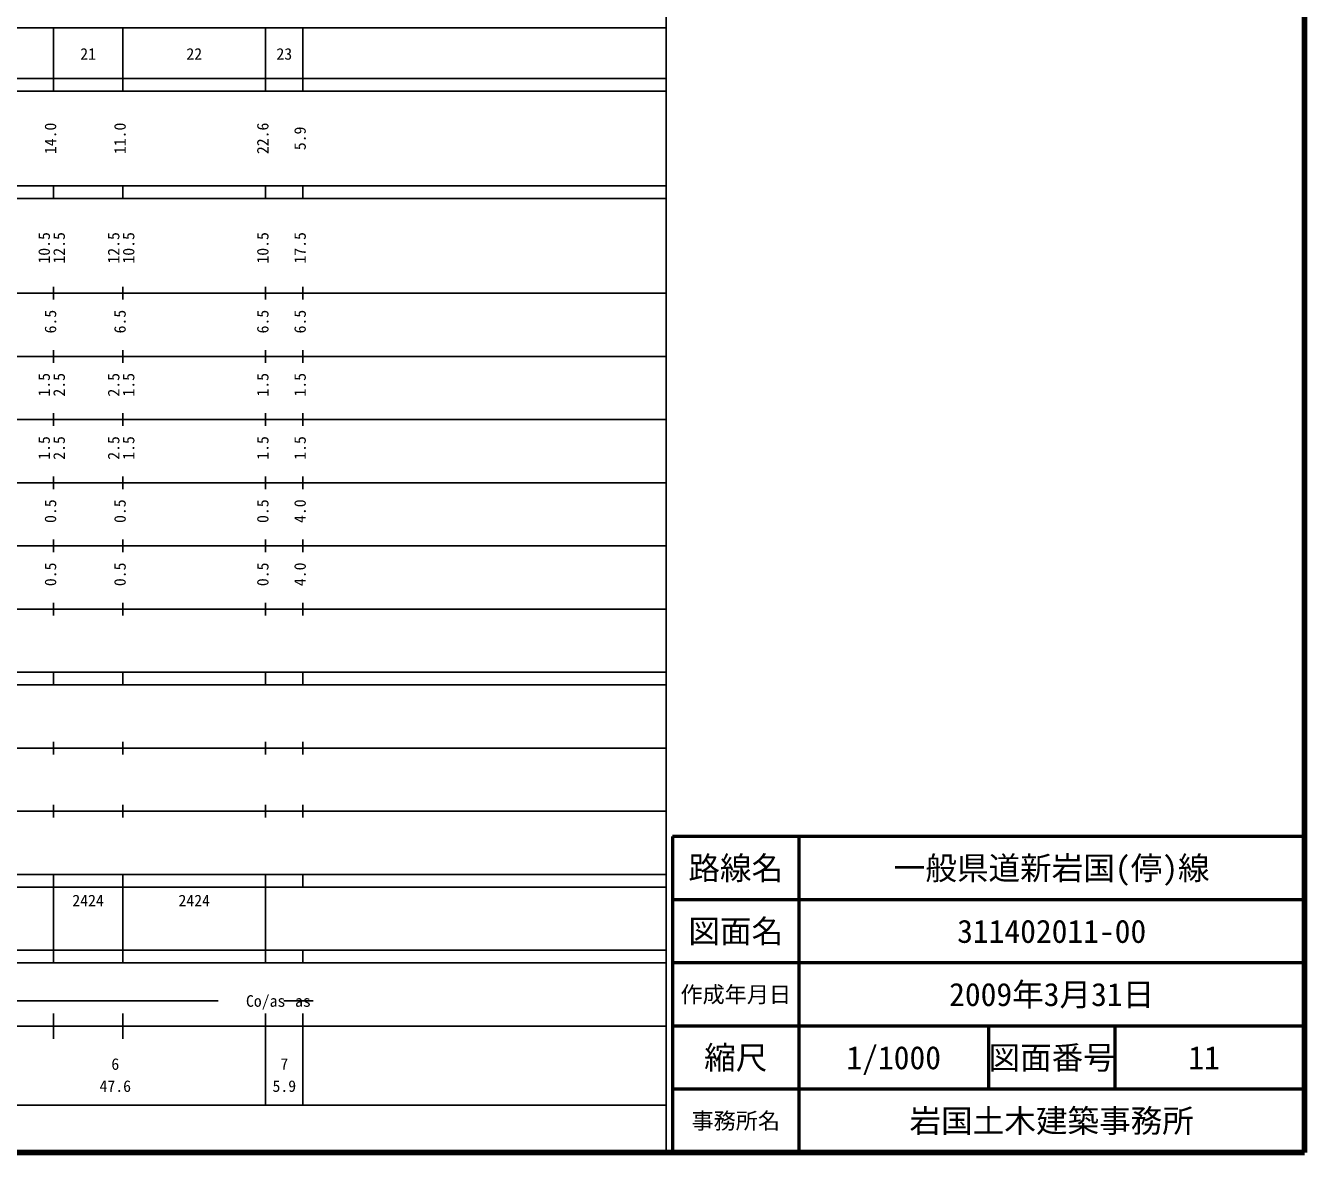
# Model space of a CAD drawing. Units: millimetres on the paper, enlarged 1000 times. Extents: x 40000 to 680000, y 20000 to 380000.
# Drawn here: x 477602 to 680000, y 20000 to 198357 of the extents above; entities that cross this region are included whole.
import ezdxf
from ezdxf.enums import TextEntityAlignment as Align

# ---------------------------------------------------------------- set-up
doc = ezdxf.new("R2010")
doc.units = ezdxf.units.MM
doc.header["$LTSCALE"] = 1000
for name, color, linetype, lineweight in [('M-TTL', 2, 'Continuous', 140), ('M-TTL-BAND', 7, 'Continuous', 25), ('M-TTL-FRAM', 2, 'Continuous', 50), ('M-TTL-LINE', 7, 'Continuous', 50)]:
    doc.layers.add(name, color=color, linetype=linetype, lineweight=lineweight)
doc.layers.add('M-TTL-TXT', color=7, linetype='Continuous')
doc.styles.add('ＭＳ ゴシック', font='')
doc.styles.get('ＭＳ ゴシック').set_extended_font_data('MS Gothic')

msp = doc.modelspace()

# ---------------------------------------------------------------- linework, layer by layer
at = {"layer": 'M-TTL'}
for p, q in [((680000, 20000), (680000, 380000)), ((40000, 20000), (680000, 20000))]:
    msp.add_line(p, q, dxfattribs=at)
at = {"layer": 'M-TTL-BAND'}
for p, q in [((579000, 20000), (579000, 370000)), ((68000, 198000), (579000, 198000)), ((482000, 188000), (482000, 198000)), ((493000, 188000), (493000, 198000)), ((515600, 188000), (515600, 198000)), ((521500, 188000), (521500, 198000)), ((40000, 190000), (579000, 190000)), ((40000, 188000), (579000, 188000)), ((40000, 173000), (579000, 173000)), ((482000, 171000), (482000, 173000)), ((493000, 171000), (493000, 173000)), ((515600, 171000), (515600, 173000)), ((521500, 171000), (521500, 173000)), ((40000, 171000), (579000, 171000)), ((40000, 156000), (579000, 156000)), ((482000, 155000), (482000, 157000)), ((493000, 155000), (493000, 157000)), ((515600, 155000), (515600, 157000)), ((521500, 155000), (521500, 157000)), ((46000, 146000), (579000, 146000)), ((482000, 145000), (482000, 147000)), ((493000, 145000), (493000, 147000)), ((515600, 145000), (515600, 147000)), ((521500, 145000), (521500, 147000)), ((52000, 136000), (579000, 136000)), ((482000, 135000), (482000, 137000)), ((493000, 135000), (493000, 137000)), ((515600, 135000), (515600, 137000)), ((521500, 135000), (521500, 137000)), ((46000, 126000), (579000, 126000)), ((482000, 125000), (482000, 127000)), ((493000, 125000), (493000, 127000)), ((515600, 125000), (515600, 127000)), ((521500, 125000), (521500, 127000)), ((52000, 116000), (579000, 116000)), ((482000, 115000), (482000, 117000)), ((493000, 115000), (493000, 117000)), ((515600, 115000), (515600, 117000)), ((521500, 115000), (521500, 117000)), ((46000, 106000), (579000, 106000)), ((482000, 105000), (482000, 107000)), ((493000, 105000), (493000, 107000)), ((515600, 105000), (515600, 107000)), ((521500, 105000), (521500, 107000)), ((40000, 96000), (579000, 96000)), ((482000, 94000), (482000, 96000)), ((493000, 94000), (493000, 96000)), ((515600, 94000), (515600, 96000)), ((521500, 94000), (521500, 96000)), ((40000, 94000), (579000, 94000)), ((49000, 84000), (579000, 84000)), ((482000, 83000), (482000, 85000)), ((493000, 83000), (493000, 85000)), ((515600, 83000), (515600, 85000)), ((521500, 83000), (521500, 85000)), ((482000, 73000), (482000, 75000)), ((493000, 73000), (493000, 75000)), ((515600, 73000), (515600, 75000)), ((521500, 73000), (521500, 75000)), ((40000, 74000), (579000, 74000)), ((40000, 64000), (579000, 64000)), ((482000, 62000), (482000, 64000)), ((493000, 62000), (493000, 64000)), ((515600, 62000), (515600, 64000)), ((521500, 62000), (521500, 64000)), ((40000, 62000), (579000, 62000)), ((482000, 52000), (482000, 62000)), ((482000, 52000), (482000, 62000)), ((493000, 52000), (493000, 62000)), ((493000, 52000), (493000, 62000)), ((515600, 52000), (515600, 62000)), ((40000, 52000), (579000, 52000)), ((482000, 50000), (482000, 52000)), ((493000, 50000), (493000, 52000)), ((515600, 50000), (515600, 52000)), ((521500, 50000), (521500, 52000)), ((40000, 50000), (579000, 50000)), ((327500, 44000), (508100, 44000)), ((523100, 44000), (518500, 44000)), ((482000, 38000), (482000, 42000)), ((493000, 38000), (493000, 42000)), ((515600, 27500), (515600, 42000)), ((521500, 27500), (521500, 42000)), ((40000, 40000), (579000, 40000)), ((68000, 27500), (579000, 27500))]:
    msp.add_line(p, q, dxfattribs=at)
at = {"layer": 'M-TTL-FRAM'}
for p, q in [((680000, 70000), (580000, 70000)), ((580000, 70000), (580000, 20000))]:
    msp.add_line(p, q, dxfattribs=at)
at = {"layer": 'M-TTL-LINE'}
for p, q in [((600000, 70000), (600000, 20000)), ((680000, 60000), (580000, 60000)), ((680000, 50000), (580000, 50000)), ((680000, 40000), (580000, 40000)), ((630000, 40000), (630000, 30000)), ((650000, 40000), (650000, 30000)), ((680000, 30000), (580000, 30000))]:
    msp.add_line(p, q, dxfattribs=at)

# ---------------------------------------------------------------- texts
at = {"layer": 'M-TTL-BAND', "style": 'ＭＳ ゴシック'}
for s, p in [('21', (487500, 192405)), ('22', (504300, 192405)), ('23', (518550, 192405)), ('Co/as', (515600, 42500)), ('as', (521500, 42500)), ('6', (491800, 32523)), ('7', (518550, 32523)), ('47.6', (491800, 29033)), ('5.9', (518550, 29033))]:
    msp.add_text(s, height=1833, dxfattribs=at).set_placement(p, align=Align.BOTTOM_CENTER)
for s, p in [('14.0', (483000, 180500)), ('11.0', (494000, 180500)), ('22.6', (516600, 180500)), ('5.9', (522500, 180500)), ('10.5', (482000, 163174)), ('12.5', (484370, 163174)), ('12.5', (493000, 163174)), ('10.5', (495370, 163174)), ('10.5', (516600, 163174)), ('17.5', (522500, 163174)), ('6.5', (483000, 151500)), ('6.5', (494000, 151500)), ('6.5', (516600, 151500)), ('6.5', (522500, 151500)), ('1.5', (482000, 141500)), ('2.5', (484370, 141500)), ('2.5', (493000, 141500)), ('1.5', (495370, 141500)), ('1.5', (516600, 141500)), ('1.5', (522500, 141500)), ('1.5', (482000, 131500)), ('2.5', (484370, 131500)), ('2.5', (493000, 131500)), ('1.5', (495370, 131500)), ('1.5', (516600, 131500)), ('1.5', (522500, 131500)), ('0.5', (483000, 121500)), ('0.5', (494000, 121500)), ('0.5', (516600, 121500)), ('4.0', (522500, 121500)), ('0.5', (483000, 111500)), ('0.5', (494000, 111500)), ('0.5', (516600, 111500)), ('4.0', (522500, 111500))]:
    msp.add_text(s, height=1833, rotation=90, dxfattribs=at).set_placement(p, align=Align.BOTTOM_CENTER)
for p in [(485000, 58405), (501800, 58405)]:
    msp.add_text('2424', height=1833, dxfattribs=at).set_placement(p, align=Align.BOTTOM_LEFT)
at = {"layer": 'M-TTL-TXT', "style": 'ＭＳ ゴシック'}
for s, height, p in [('路線名', 3666, (590000, 65000)), ('路線名', 3666, (590000, 65000)), ('一般県道新岩国(停)線', 3666, (640000, 65000)), ('図面名', 3666, (590000, 55000)), ('図面名', 3666, (590000, 55000)), ('311402011-00', 3666, (640000, 55000)), ('作成年月日', 2566, (590000, 45000)), ('作成年月日', 2566, (590000, 45000)), ('2009年3月31日', 3666, (640000, 45000)), ('縮尺', 3666, (590000, 35000)), ('縮尺', 3666, (590000, 35000)), ('1/1000', 3666, (615000, 35000)), ('図面番号', 3666, (640000, 35000)), ('図面番号', 3666, (640000, 35000)), ('11', 3666, (664125, 35000)), ('事務所名', 2566, (590000, 25000)), ('事務所名', 2566, (590000, 25000)), ('岩国土木建築事務所', 3666, (640000, 25000))]:
    msp.add_text(s, height=height, dxfattribs=at).set_placement(p, align=Align.MIDDLE_CENTER)

doc.saveas('drawing.dxf')
